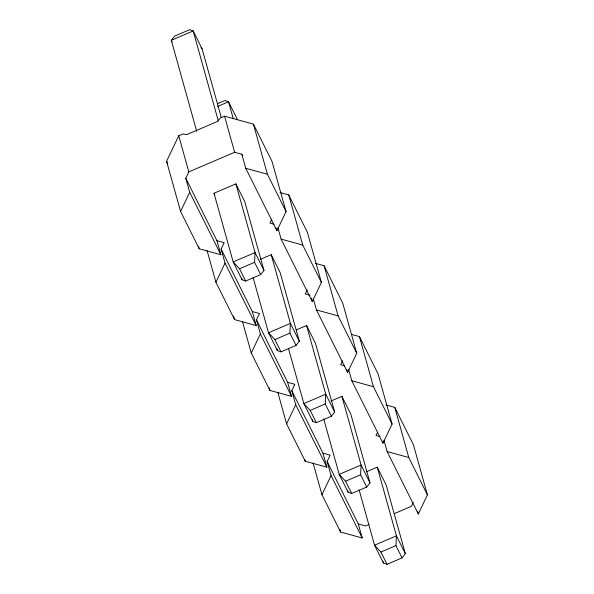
<?xml version="1.0" encoding="UTF-8"?>
<svg xmlns="http://www.w3.org/2000/svg" width="594" height="594" viewBox="0 0 594 594"><rect width="100%" height="100%" fill="white"/><g stroke="black" fill="none" stroke-linecap="round" stroke-linejoin="round"><path stroke-width="0.89" d="M260.692 274.599L254.574 262.325L255.064 252.569L235.885 183.88L214.003 193.243L233.182 261.932L242.085 279.774L245.649 281.036L260.692 274.599L263.966 270.411L244.787 201.722L235.885 183.88M253.081 277.443L268.525 332.751L277.428 350.594L280.992 351.848L296.035 345.411L289.917 333.145L290.399 323.381L271.22 254.692L260.283 259.378M288.424 348.255L303.868 403.564L312.771 421.406L316.335 422.668L331.378 416.231L325.26 403.965L325.742 394.201L306.563 325.512L296.465 329.833M323.767 419.074L339.211 474.383L348.114 492.226L351.678 493.48L366.721 487.043L360.603 474.777L361.085 465.02L341.906 396.324L330.969 401.009M359.11 489.887L374.554 545.195L383.457 563.045L387.021 564.3L402.064 557.863L395.938 545.596L396.428 535.833L377.249 467.144L366.312 471.822M166.58 161.286L178.742 135.781L182.841 134.021L186.82 134.563L217.59 121.399L220.448 117.924L224.547 116.172L253.408 124.124L272.052 161.479L286.056 211.613L276.93 230.747L245.76 168.295L241.84 154.254L234.63 152.272L188.818 171.874L185.781 178.252L189.701 192.293L220.864 254.744L199.22 248.782L180.576 211.419L166.58 161.286L167.82 163.781M180.576 211.419L189.701 192.293M207.076 250.571L215.919 282.239L234.563 319.602L256.207 325.564L225.037 263.105L221.124 249.072L224.161 242.694L216.944 240.704L185.781 178.252M215.919 282.239L225.037 263.105M271.874 219.097L269.973 223.084L273.975 224.19M242.419 321.391L251.262 353.059L269.906 390.414L291.55 396.376L260.38 333.925L256.467 319.884L259.504 313.513L252.287 311.523L221.124 249.072M251.262 353.059L260.38 333.925M307.209 289.917L305.316 293.904L310.12 295.225M277.918 227.702L281.103 239.107L312.273 301.566L321.391 282.432L307.395 232.299L288.751 194.936L280.004 192.53M277.762 392.211L286.605 423.871L305.249 461.234L326.893 467.196L295.723 404.744L291.803 390.704L294.847 384.325L287.63 382.336L256.467 319.884M286.605 423.871L295.723 404.744M342.552 360.729L340.652 364.716L344.661 365.822M313.261 298.522L316.446 309.927L347.616 372.379L356.734 353.252L342.738 303.111L324.094 265.756L315.347 263.342M313.105 463.023L321.948 494.691L340.592 532.046L362.236 538.008L331.066 475.556L327.146 461.516L330.19 455.145L322.973 453.155L291.803 390.704M321.948 494.691L331.066 475.556M377.517 432.343L375.995 435.536L380.004 436.642M348.604 369.334L351.789 380.747L382.959 443.198L392.077 424.064L378.081 373.93L359.437 336.568L351.566 334.4M413.238 502.368L411.338 506.348L394.371 513.61M383.947 440.154L387.132 451.559L418.302 514.01L427.42 494.884L413.424 444.743L394.78 407.387L386.033 404.974M296.035 345.411L299.309 341.231L280.13 272.535L271.22 254.692M331.378 416.231L334.652 412.043L315.473 343.354L306.563 325.512M366.721 487.043L369.995 482.863L350.816 414.166L341.906 396.324M402.064 557.863L405.338 553.675L386.159 484.986L377.249 467.144M217.441 103.735L224.963 100.52L228.527 101.774L237.437 119.617M217.59 106.46L228.527 101.774L233.256 118.718M263.966 270.411L255.064 252.569L233.182 261.932L239.531 268.77L254.574 262.325M299.309 341.231L290.399 323.381L268.525 332.751L274.874 339.582L289.917 333.145M334.652 412.043L325.742 394.201L303.868 403.564L310.217 410.402L325.26 403.965M369.995 482.863L361.085 465.02L339.211 474.383L345.56 481.214L360.603 474.777M368.926 524.509L365.533 525.957L358.316 523.975L327.146 461.516M405.338 553.675L396.428 535.833L374.554 545.195L380.903 552.034L395.938 545.596M245.76 168.295L267.404 174.257L286.056 211.613M281.103 239.107L302.747 245.07L321.391 282.432M316.446 309.927L338.09 315.889L356.734 353.252M351.789 380.747L373.433 386.701L392.077 424.064M387.132 451.559L408.776 457.521L427.42 494.884M200.935 47.557L202.094 48.805L221.265 117.471M202.094 48.805L193.184 30.955L189.62 29.7L174.577 36.137L171.31 40.325L196.703 131.281M241.84 154.254L242.664 155.903M172.119 41.944L171.31 40.325L193.184 30.955L218.332 121.028M214.003 193.243L214.813 194.862M239.531 268.77L245.649 281.036M274.874 339.582L280.992 351.848M310.217 410.402L316.335 422.668M345.56 481.214L351.678 493.48M380.903 552.034L387.021 564.3M394.78 407.387L408.776 457.521M417.567 511.382L418.302 514.01M359.437 336.568L373.433 386.701M382.469 441.439L382.959 443.198M324.094 265.756L338.09 315.889M346.881 369.75L347.616 372.379M288.751 194.936L302.747 245.07M311.293 298.054L312.273 301.566M382.959 561.256L383.457 563.045M253.408 124.124L267.404 174.257M276.195 228.111L276.93 230.747M358.316 523.975L362.236 538.008M347.616 490.444L348.114 492.226M322.973 453.155L326.893 467.196M312.273 419.624L312.771 421.406M224.547 116.172L234.63 152.272M339.857 529.41L340.592 532.046M287.63 382.336L291.55 396.376M276.93 348.812L277.428 350.594M304.759 459.474L305.249 461.234M252.287 311.523L256.207 325.564M241.587 277.992L242.085 279.774M269.171 387.778L269.906 390.414M216.944 240.704L220.864 254.744M233.583 316.082L234.563 319.602M178.742 135.781L188.818 171.874M198.485 246.146L199.22 248.782"/></g></svg>
